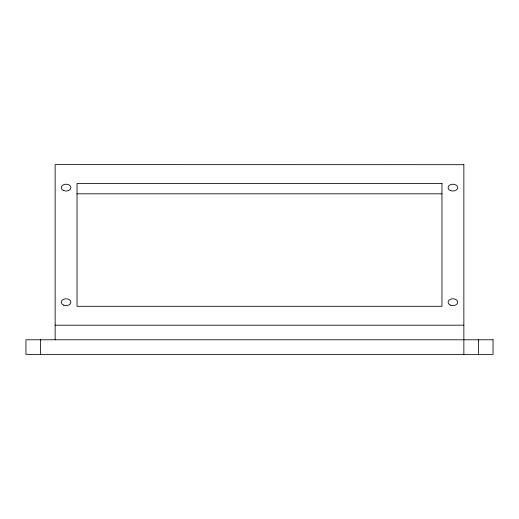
<?xml version="1.0" encoding="UTF-8"?>
<svg xmlns="http://www.w3.org/2000/svg" width="519" height="519" viewBox="0 0 519 519"><rect width="100%" height="100%" fill="white"/><g stroke="black" fill="none" stroke-linecap="round" stroke-linejoin="round"><path stroke-width="0.78" d="M463.856 164.685L55.144 164.62L55.144 339.783M77.039 193.814L441.961 193.814M55.144 325.186L463.856 325.186M478.453 339.783L478.453 354.38M463.856 164.62L463.856 354.38M40.547 339.783L40.547 354.38M441.961 183.492L77.039 183.492L77.039 306.314L441.961 306.314L441.961 183.492M493.05 339.783L25.95 339.783L25.95 354.38L493.05 354.38L493.05 339.783M63.681 305.14A4.814 3.406 0 0 0 70.908 302.188A4.814 3.406 0 0 0 63.681 299.236A4.814 3.406 0 0 0 63.681 305.14M450.498 305.14A4.814 3.406 0 0 0 457.726 302.188A4.814 3.406 0 0 0 450.498 299.236A4.814 3.406 0 0 0 450.498 305.14M450.498 190.57A4.814 3.406 0 0 0 457.726 187.619A4.814 3.406 0 0 0 450.498 184.667A4.814 3.406 0 0 0 450.498 190.57M63.681 190.57A4.814 3.406 0 0 0 70.908 187.619A4.814 3.406 0 0 0 63.681 184.667A4.814 3.406 0 0 0 63.681 190.57"/></g></svg>
